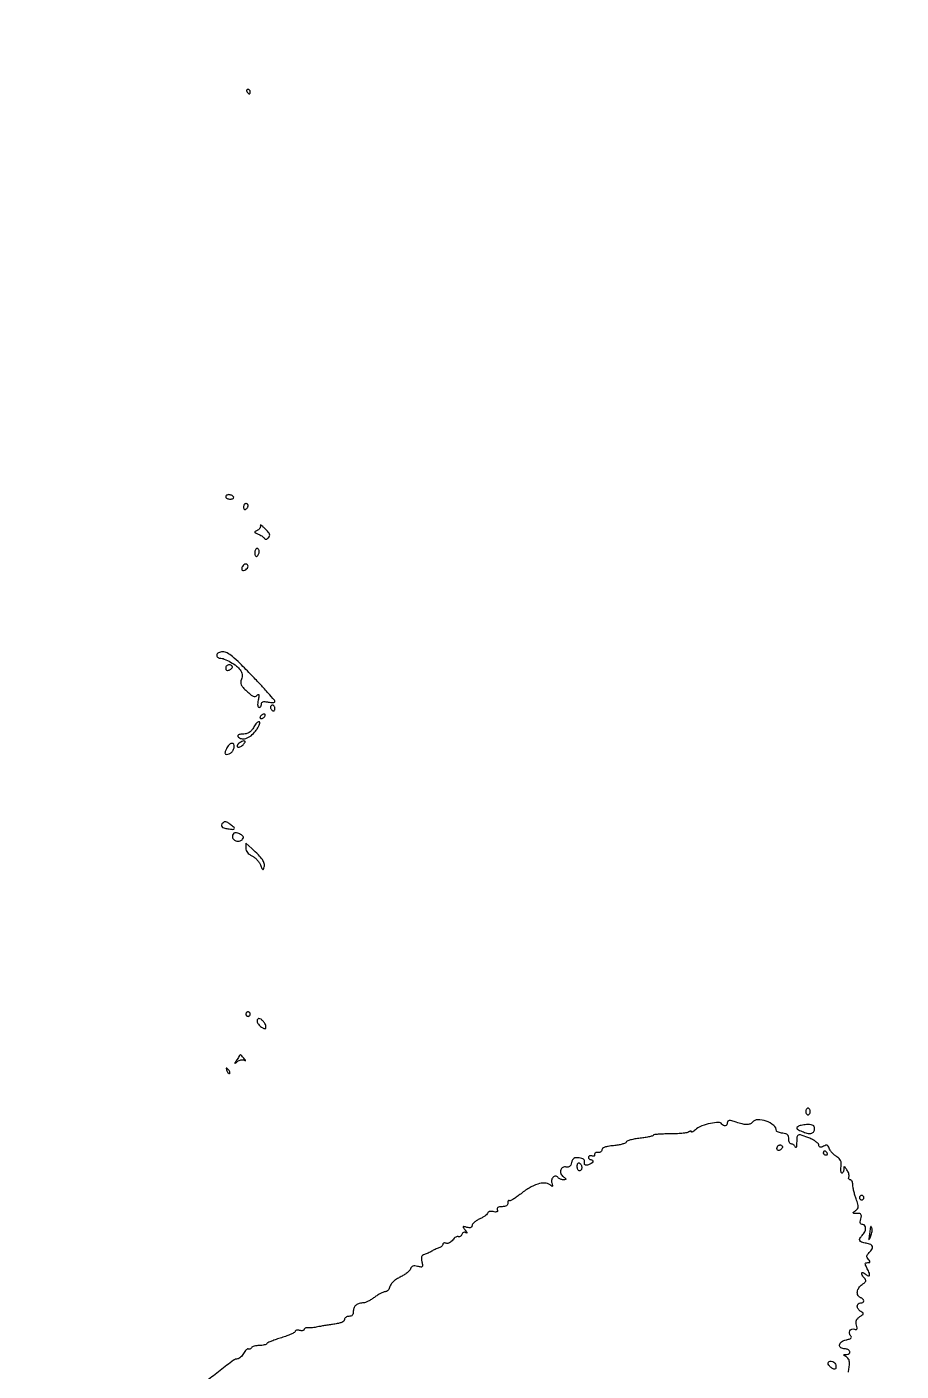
# Model space of a CAD drawing. Extents: x 0 to 4160, y 0 to 3120.
# Drawn here: x 390 to 781, y 1151 to 1751 of the extents above; entities that cross this region are included whole.
import ezdxf

# ---------------------------------------------------------------- set-up
doc = ezdxf.new("R2010")
doc.units = 0

msp = doc.modelspace()

# ---------------------------------------------------------------- linework, layer by layer
for points in [[(4159.499279, 606.274193, 0.000001), (4159.667734, 974.478125, 0.000057)], [(757.647081, 3119.740147, 0.000002), (520.492565, 3119.487217, 0.4139)], [(1964.75, 0.149832, 0.000016), (2717.930904, 0.232101, 0.000028), (3351.473438, 0.357111)], [(757.116351, 1150.157079, -0.001307), (757.223816, 1151.064513, -0.001431), (757.355984, 1152.130508, -0.00127), (757.499522, 1153.239136, 0.045575), (757.549698, 1154.486291, 0.072596), (757.34238, 1155.531473, 0.084787), (756.880595, 1156.357188, 0.091149), (756.180622, 1156.958727, -0.006477), (755.151254, 1157.577258, -0.30024), (755.05295, 1157.789685, -0.357453), (755.212356, 1157.933568, -0.00777), (756.333333, 1157.969591, 0.165145), (757.462388, 1158.373967, 0.3212), (757.712352, 1159.249972, 0.196348), (756.891479, 1160.164676, 0.113154), (755.427262, 1160.501795, -0.142221), (753.707175, 1161.002924, -0.297663), (753.155306, 1162.21863, -0.205581), (754.038846, 1163.634181, -0.098083), (756.043169, 1164.509481, 0.022596), (757.417874, 1164.877227, 0.09277), (758.175034, 1165.282627, 0.232306), (758.385575, 1165.732537, 0.194025), (758.176982, 1166.223018, -0.143494), (757.553845, 1167.3627, -0.173457), (757.708825, 1168.565114, -0.196386), (758.558874, 1169.297648, -0.174193), (759.732435, 1169.272433, 0.064136), (760.489427, 1169.088539, 0.310492), (760.858957, 1169.286543, 0.162199), (760.948531, 1169.859078, 0.019878), (760.685398, 1171.117337, -0.051708), (760.507492, 1172.356626, -0.105846), (760.674388, 1173.319361, -0.105992), (761.220582, 1174.128532, -0.051947), (762.20612, 1174.896651, 0.014831), (763.430111, 1175.712477, 0.190066), (763.725246, 1176.16534, 0.290857), (763.565696, 1176.583918, 0.032592), (762.670397, 1177.164579, -0.108624), (761.507583, 1178.198115, -0.146891), (761.046381, 1179.518293, -0.209327), (761.449156, 1180.562011, -0.200058), (762.5, 1181, 0.116715), (763.553323, 1181.249272, 0.28378), (763.955905, 1181.901472, 0.218481), (763.582584, 1182.715046, 0.086209), (762.5, 1183.361626, -0.183772), (761.362191, 1184.379657, -0.152007), (761.076022, 1185.991514, -0.118964), (761.762786, 1187.800622, -0.094031), (763.25, 1189.282674, 0.026057), (764.367412, 1190.129055, 0.133252), (764.806583, 1190.763475, 0.205293), (764.766937, 1191.378208, 0.074693), (764.25, 1192.104646, -0.046033), (763.245035, 1193.358694, -0.18423), (763.034829, 1194.302238, -0.479326), (763.500628, 1194.576211, -0.082804), (764.524166, 1193.979944, 0.04898), (765.859209, 1193.076666, 0.440898), (766.45305, 1193.282435, 0.200978), (766.462848, 1194.257396, 0.022994), (765.521633, 1196.295663, -0.010922), (764.749329, 1197.867336, -0.124139), (764.621086, 1198.541876, -0.316607), (764.896011, 1198.8872, -0.071414), (765.681748, 1199, 0.038784), (766.44828, 1199.059549, 0.306014), (766.6962, 1199.290043, 0.211881), (766.619966, 1199.68705, 0.02136), (766.023137, 1200.472121, -0.055685), (765.485362, 1201.290317, -0.149224), (765.365977, 1201.969697, -0.129214), (765.642188, 1202.662616, -0.037287), (766.400693, 1203.54355, 0.047972), (767.696011, 1205.114507, 0.23477), (767.84365, 1206.222508, 0.221558), (767.046246, 1207.053469, 0.043161), (765, 1207.65, -0.032716), (762.977962, 1208.193981, -0.198076), (762.178103, 1208.894525, -0.256985), (762.217868, 1209.825637, -0.053015), (763.25, 1211.178571, 0.072319), (764.340251, 1212.727764, 0.103347), (764.77573, 1214.345914, 0.16663), (764.448, 1215.515088, 0.246645), (763.524785, 1216, -0.103114), (762.826493, 1216.145554, -0.203166), (762.443363, 1216.549532, -0.122326), (762.358815, 1217.284052, -0.029274), (762.589356, 1218.5, 0.029593), (762.846702, 1219.862069, 0.181212), (762.685767, 1220.546422, 0.20808), (762.13191, 1220.902202, 0.040193), (760.917278, 1221, -0.00906), (759.544665, 1221.024874, -0.274104), (759.26604, 1221.203977, -0.349528), (759.326984, 1221.492621, -0.012155), (760.291063, 1222.25, 0.068), (761.151408, 1223.096659, 0.154432), (761.461883, 1223.944103, 0.085544), (761.310456, 1225.140154, 0.012143), (760.526086, 1227.5, -0.014815), (759.972254, 1229.196474, -0.01327), (759.497393, 1230.985938, -0.013436), (759.156947, 1232.615314, -0.039922), (759.043893, 1233.75, 0.047148), (758.945533, 1234.611109, 0.066309), (758.687716, 1235.339062, 0.085476), (758.319242, 1235.83052, 0.19152), (757.893011, 1236, -0.132186), (757.511358, 1236.102693, -0.151946), (757.256826, 1236.379493, -0.125613), (757.175427, 1236.798195, -0.077279), (757.281768, 1237.291892, 0.111787), (757.373103, 1237.922848, 0.048531), (757.223941, 1238.762192, 0.044744), (756.883357, 1239.660785, 0.044944), (756.388757, 1240.483021, 0.007682), (755.557166, 1241.584371, 0.192308), (755.236065, 1241.771958, 0.433136), (755.039149, 1241.616355, 0.021147), (755, 1240.69113, -0.046922), (754.939124, 1240.043874, -0.066895), (754.757125, 1239.496769, -0.087029), (754.489001, 1239.127756, -0.194608), (754.173193, 1239, -0.310077), (753.884033, 1239.1984, -0.057989), (753.714769, 1239.855143, -0.0442), (753.66956, 1240.795244, -0.026365), (753.773648, 1241.911126, 0.045417), (753.857648, 1243.438087, 0.100198), (753.586292, 1244.568733, 0.097605), (752.890591, 1245.523166, 0.041597), (751.63945, 1246.500586, -0.036149), (750.61445, 1247.283532, -0.030757), (749.652363, 1248.246909, -0.031918), (748.884705, 1249.237215, -0.072193), (748.471846, 1250.088707, 0.048935), (748.079523, 1251.003541, 0.180139), (747.610682, 1251.407687, 0.170379), (746.973617, 1251.418808, 0.04286), (746.005467, 1251.002926, -0.034718), (745.06423, 1250.580349, -0.156915), (744.470172, 1250.555808, -0.210694), (744.076086, 1250.877971, -0.067894), (743.822616, 1251.607057, 0.160583), (743.407768, 1252.335907, 0.034431), (742.248414, 1253.247004, 0.032662), (740.694996, 1254.161202, 0.026112), (738.916667, 1254.943468, 0.010868), (735.620851, 1256.111048, 0.233847), (734.628546, 1255.970495, 0.225192), (734.11703, 1255.092766, 0.010076), (733.884937, 1251.5, -0.02239), (733.822053, 1250.796351, -0.129752), (733.680823, 1250.454688, -0.465772), (733.504388, 1250.446039, -0.09538), (733.314747, 1250.75, 0.079172), (733.03756, 1251.227849, 0.065282), (732.608716, 1251.632812, 0.066564), (732.099602, 1251.906632, 0.090376), (731.587266, 1252, -0.17852), (731.118105, 1252.173023, -0.096752), (730.730554, 1252.660937, -0.075088), (730.482379, 1253.389147, -0.05351), (730.420599, 1254.25, 0.064693), (730.315728, 1255.363186, 0.146574), (729.903729, 1256.092516, 0.123613), (729.10291, 1256.550535, 0.03977), (727.75, 1256.816422, -0.022948), (726.694073, 1256.987312, -0.034704), (725.79847, 1257.240697, -0.037672), (725.146813, 1257.532023, -0.262971), (724.968197, 1257.816422, 0.212742), (723.723732, 1260.292478, 0.086407), (720.363656, 1262.18722, 0.087193), (716.587764, 1262.824183, 0.221322), (714.134255, 1261.661768, -0.135863), (713.060107, 1260.91422, -0.087443), (711.553732, 1260.665734, -0.060741), (709.559473, 1260.931108, -0.026238), (707, 1261.739954, 0.018256), (705.020912, 1262.400296, 0.092125), (703.866693, 1262.518209, 0.21789), (703.247863, 1262.171249, 0.159001), (703, 1261.411516, -0.134768), (702.751273, 1260.505478, -0.210607), (702.103239, 1260.043031, -0.192036), (701.273625, 1260.189538, -0.116264), (700.558826, 1260.904818, 0.275696), (699.1226, 1261.651066, 0.033502), (695.447419, 1261.186244, 0.037812), (691.659291, 1260.144479, 0.098807), (689.25, 1258.697214, -0.018286), (688.385693, 1257.967233, -0.039517), (687.660938, 1257.486386, -0.074572), (687.176461, 1257.305178, -0.476856), (687, 1257.448131, 0.23032), (686.891204, 1257.671786, 0.185922), (686.632813, 1257.751055, 0.095443), (686.229917, 1257.643749, 0.041309), (685.75, 1257.360508, -0.11657), (684.89262, 1257.014422, -0.012319), (682.737609, 1256.73942, -0.014693), (680.118044, 1256.548109, -0.011292), (677.250372, 1256.488063, 0.008031), (674.470658, 1256.447988, 0.013328), (672.130213, 1256.314124, 0.006933), (670.222328, 1256.127216, 0.381743), (670.000372, 1255.879166, -0.341819), (669.790371, 1255.608211, -0.009568), (668.257995, 1255.243605, -0.015761), (666.343046, 1254.889327, -0.00969), (664.069398, 1254.587361, 0.01624), (661.771024, 1254.251425, 0.023639), (659.774669, 1253.794761, 0.020798), (658.221373, 1253.290788, 0.227223), (657.777121, 1252.831362, -0.22115), (657.351042, 1252.380409, -0.025287), (655.991919, 1251.918069, -0.026724), (654.228964, 1251.51662, -0.018669), (652.207722, 1251.245938, 0.016292), (649.842334, 1250.940602, 0.047976), (648.257357, 1250.524331, 0.081215), (647.31839, 1249.993191, 0.227279), (647, 1249.328934, -0.126812), (646.864988, 1248.805166, -0.12459), (646.493019, 1248.407848, -0.107733), (645.927326, 1248.197629, -0.07703), (645.25, 1248.206163, 0.066038), (644.598161, 1248.228641, 0.112798), (644.083976, 1248.057069, 0.150981), (643.788781, 1247.723465, 0.155814), (643.738004, 1247.285988, -0.122109), (643.716613, 1246.853513, -0.203556), (643.487046, 1246.577654, -0.149589), (643.061493, 1246.501037, -0.06197), (642.488004, 1246.642977, 0.065618), (641.918727, 1246.779491, 0.112989), (641.437101, 1246.721068, 0.152088), (641.120194, 1246.481352, 0.156595), (641, 1246.106989, 0.089132), (641.075946, 1245.684342, 0.095054), (641.29375, 1245.325178, 0.099889), (641.618501, 1245.08489, 0.109914), (642, 1245, -0.180791), (642.800154, 1244.700902, -0.329946), (642.943412, 1244.054083, -0.150215), (642.237368, 1243.245232, -0.074935), (640.976235, 1242.704036, -0.03904), (640.018419, 1242.531981, -0.170219), (639.466833, 1242.665508, -0.223826), (639.208142, 1243.082107, -0.069736), (639.226235, 1243.837405, 0.116325), (639.174144, 1244.597637, 0.148687), (638.78248, 1245.176026, 0.103321), (638.001905, 1245.576902, 0.038452), (636.784878, 1245.813057, 0.041112), (635.377576, 1245.858976, 0.130921), (634.48931, 1245.574518, 0.139945), (633.894627, 1244.899799, 0.049651), (633.455197, 1243.677513, -0.044595), (633.072943, 1242.579587, -0.114394), (632.565712, 1241.915068, -0.145954), (631.902879, 1241.633908, -0.092032), (631.058225, 1241.695025, 0.181155), (629.544697, 1241.539122, 0.205329), (628.60482, 1240.433848, 0.170748), (628.667548, 1238.808031, 0.137066), (629.732629, 1237.404748, -0.006985), (630.808312, 1236.564549, -0.212658), (630.960823, 1236.26774, -0.406317), (630.79918, 1236.082058, -0.015954), (629.809017, 1236.031803, -0.051891), (629.118351, 1236.090571, -0.049127), (628.441142, 1236.290263, -0.052877), (627.87596, 1236.592144, -0.105637), (627.526992, 1236.956326, 0.21424), (626.534291, 1237.628384, 0.214452), (625.373056, 1237.332513, 0.159787), (624.582876, 1236.131468, 0.144073), (624.614444, 1234.639417, -0.010318), (624.958864, 1233.471174, -0.240244), (624.890334, 1233.142389, -0.397584), (624.631771, 1233.106766, -0.0182), (623.860207, 1233.701055, 0.172453), (621.552366, 1234.546564, 0.079505), (618.346095, 1234.065111, 0.059265), (614.521711, 1232.329117, 0.034135), (610.378401, 1229.416284, -0.015646), (608.753215, 1228.181571, -0.024938), (607.282929, 1227.242176, -0.022082), (606.079487, 1226.624005, -0.31366), (605.628401, 1226.704932, 0.223985), (605.392256, 1226.789717, 0.236924), (605.184593, 1226.659157, 0.10036), (605.043181, 1226.264687, 0.036057), (605, 1225.666667, -0.114998), (604.829656, 1224.935826, -0.136843), (604.358952, 1224.409827, -0.100244), (603.553683, 1224.098417, -0.042321), (602.393011, 1224, 0.032507), (601.248655, 1223.925522, 0.110744), (600.551474, 1223.670581, 0.200319), (600.255473, 1223.241822, 0.144808), (600.301716, 1222.656124, -0.114058), (600.383064, 1222.075815, -0.267709), (600.140691, 1221.729778, -0.130827), (599.523762, 1221.619771, -0.026298), (598.408705, 1221.772701, 0.038582), (597.485861, 1221.876267, 0.064096), (596.707557, 1221.803372, 0.093246), (596.184643, 1221.577739, 0.249355), (596, 1221.230519, -0.202417), (595.794257, 1220.743126, -0.030364), (594.971875, 1220.03453, -0.030057), (593.840449, 1219.276311, -0.021815), (592.5, 1218.567024, 0.029515), (591.160105, 1217.831416, 0.037736), (590.028125, 1216.9947, 0.041453), (589.228744, 1216.18011, 0.175034), (589, 1215.546702, -0.136021), (588.847273, 1214.995681, -0.175896), (588.442856, 1214.667438, -0.109577), (587.751157, 1214.587338, -0.037319), (586.75, 1214.767034, 0.009086), (585.359807, 1215.098452, 0.325444), (585.073528, 1214.972864, 0.301732), (585.092298, 1214.649435, 0.008299), (586, 1213.481456, -0.014668), (586.550133, 1212.754657, -0.101124), (586.730489, 1212.347539, -0.540381), (586.613679, 1212.228368, -0.086618), (586.242937, 1212.371424, 0.103394), (585.692825, 1212.562934, 0.135115), (585.167644, 1212.489112, 0.122768), (584.718476, 1212.14583, 0.077029), (584.388152, 1211.569126, -0.067243), (584.08687, 1211.018538, -0.097849), (583.679566, 1210.646076, -0.123119), (583.233613, 1210.507803, -0.153497), (582.815298, 1210.614152, 0.199145), (582.335139, 1210.691851, 0.077863), (581.701423, 1210.432743, 0.060896), (581.018464, 1209.897, 0.043267), (580.392717, 1209.150295, -0.05434), (579.719095, 1208.381613, -0.06703), (578.938058, 1207.83715, -0.078374), (578.154879, 1207.578924, -0.132891), (577.472634, 1207.648875, 0.058534), (576.908873, 1207.792511, 0.103786), (576.432586, 1207.757061, 0.149117), (576.11996, 1207.553497, 0.176181), (576, 1207.22362, -0.147058), (575.873109, 1206.801521, -0.063335), (575.485937, 1206.351573, -0.054981), (574.919464, 1205.943821, -0.047562), (574.25, 1205.645664, 0.018589), (573.471041, 1205.351468, 0.011336), (572.573438, 1204.949588, 0.011356), (571.700727, 1204.510289, 0.019698), (571, 1204.101184, -0.021672), (570.297517, 1203.69476, -0.012458), (569.419347, 1203.263767, -0.012431), (568.513855, 1202.874004, -0.020244), (567.725437, 1202.59411, 0.081604), (566.904498, 1202.1838, 0.154591), (566.468608, 1201.595535, 0.112212), (566.374281, 1200.7211, 0.032479), (566.620171, 1199.377225, -0.017775), (566.962124, 1197.775699, -0.237194), (566.794459, 1197.215818, -0.250406), (566.252934, 1197.03436, -0.01963), (564.71275, 1197.357247, 0.03552), (563.435011, 1197.583024, 0.110854), (562.572785, 1197.481751, 0.147836), (561.980801, 1197.048971, 0.082975), (561.565467, 1196.251981, -0.114438), (561.081567, 1195.44967, -0.031345), (559.981119, 1194.449852, -0.029962), (558.554436, 1193.442179, -0.027278), (556.973159, 1192.577303, 0.03176), (555.268533, 1191.62503, 0.043098), (553.875421, 1190.545851, 0.049932), (552.876241, 1189.419817, 0.09531), (552.3673, 1188.327303, -0.058923), (552.028658, 1187.437396, -0.065128), (551.500278, 1186.683645, -0.074139), (550.871121, 1186.173496, -0.134124), (550.235983, 1186, 0.096923), (549.430557, 1185.842391, 0.022898), (548.180457, 1185.265625, 0.022727), (546.779486, 1184.456947, 0.020666), (545.411113, 1183.5, -0.019871), (544.047321, 1182.543025, -0.02219), (542.66006, 1181.734375, -0.022197), (541.427906, 1181.155807, -0.098974), (540.648509, 1181, 0.057884), (538.657323, 1180.768707, 0.107567), (537.196981, 1180.071208, 0.127471), (536.313981, 1178.927161, 0.101281), (536, 1177.393011, -0.049285), (535.889762, 1176.277354, -0.12545), (535.541058, 1175.549126, -0.144971), (534.924261, 1175.139099, -0.074827), (534, 1175, 0.070236), (533.235638, 1174.892096, 0.085991), (532.5875, 1174.577374, 0.100164), (532.154168, 1174.109915, 0.13783), (532, 1173.561273, -0.21342), (531.700791, 1172.892216, -0.080546), (530.817601, 1172.327377, -0.050478), (529.354875, 1171.863056, -0.019394), (527.25, 1171.506677, 0.005041), (525.248106, 1171.226569, 0.004411), (523.160938, 1170.89419, 0.004438), (521.280547, 1170.560521, 0.013175), (520, 1170.286454, -0.020729), (518.914663, 1170.071256, -0.016131), (517.720312, 1169.924785, -0.016409), (516.596643, 1169.860718, -0.037571), (515.75, 1169.903908, 0.053076), (515.080292, 1169.91732, 0.079573), (514.514063, 1169.775846, 0.106906), (514.13671, 1169.508352, 0.187434), (514, 1169.156478, -0.229754), (513.841268, 1168.829273, -0.112455), (513.4125, 1168.625588, -0.075009), (512.766173, 1168.580413, -0.043984), (512, 1168.710251, 0.043456), (511.2338, 1168.840923, 0.074227), (510.5875, 1168.798126, 0.111494), (510.158556, 1168.598083, 0.232127), (510, 1168.274958, -0.274819), (509.726103, 1167.814273, -0.016464), (508.223466, 1167.060265, -0.020948), (506.269945, 1166.256658, -0.013594), (503.952226, 1165.485535, 0.009465), (501.598231, 1164.72387, 0.013301), (499.530808, 1163.949315, 0.009532), (497.855523, 1163.232857, 0.14961), (497.393209, 1162.827208, -0.160735), (497.012169, 1162.507253, -0.035168), (496.185566, 1162.242992, -0.033206), (495.140822, 1162.060716, -0.026592), (494, 1162, 0.032534), (492.850739, 1161.925141, 0.037954), (491.780103, 1161.701458, 0.041397), (490.925539, 1161.375321, 0.143445), (490.489919, 1160.983688, -0.075188), (490.19121, 1160.631677, -0.088864), (489.817132, 1160.407559, -0.1007), (489.427535, 1160.343971, -0.129374), (489.081616, 1160.449559, 0.268554), (488.688991, 1160.460888, 0.065361), (488.142948, 1160.06575, 0.049564), (487.544018, 1159.375665, 0.031099), (486.981734, 1158.465871, -0.039786), (486.375732, 1157.52235, -0.044501), (485.647962, 1156.724349, -0.049504), (484.912208, 1156.172508, -0.136997), (484.294419, 1156, 0.161587), (482.482008, 1155.398571, 0.005728), (476.556184, 1150.87251, 0.004643), (470.633268, 1146.150995, 0.225852)]]:
    msp.add_lwpolyline(points, format="xyb")
for points in [[(488.5, 1722, 0.029505), (488.768994, 1721.617226, 0.035638), (489.066025, 1721.29375, 0.038439), (489.34829, 1721.065539, 0.151918), (489.559017, 1721, 0.210953), (489.727648, 1721.07446, 0.081139), (489.870461, 1721.29375, 0.061769), (489.967655, 1721.617151, 0.042167), (490, 1722, 0.105053), (489.918938, 1722.381556, 0.099167), (489.688914, 1722.70625, 0.09642), (489.345238, 1722.923877, 0.093332), (488.940983, 1723, 0.108972), (488.586039, 1722.921712, 0.182303), (488.3746, 1722.70625, 0.161196), (488.343488, 1722.3821, 0.082592)], [(479, 1541, 0.195654), (479.155423, 1540.618015, 0.086673), (479.604836, 1540.29375, 0.066561), (480.270941, 1540.073608, 0.0466), (481.059017, 1540, 0.047867), (481.804599, 1540.071541, 0.104212), (482.33165, 1540.29375, 0.181468), (482.558599, 1540.621877, 0.202618), (482.5, 1541, 0.08825), (482.157656, 1541.382836, 0.053305), (481.640225, 1541.70625, 0.051278), (481.038022, 1541.925833, 0.061875), (480.440983, 1542, 0.067639), (479.890182, 1541.925146, 0.08433), (479.423289, 1541.70625, 0.09965), (479.111069, 1541.38134, 0.142666)], [(487, 1536.440983, 0.066118), (487.073267, 1535.889346, 0.138808), (487.29375, 1535.521475, 0.191142), (487.620352, 1535.392057, 0.139169), (488, 1535.5, 0.06081), (488.382515, 1535.806203, 0.051032), (488.70625, 1536.2129, 0.053229), (488.926698, 1536.653442, 0.089642), (489, 1537.059017, 0.105429), (488.923444, 1537.418051, 0.099231), (488.70625, 1537.723586, 0.096318), (488.381732, 1537.928382, 0.092995), (488, 1538, 0.153634), (487.618621, 1537.879982, 0.097988), (487.29375, 1537.542039, 0.080552), (487.074545, 1537.037096, 0.062283)], [(494.385472, 1528.31146, -0.147369), (494.499552, 1527.781641, -0.098192), (494.32895, 1527.180005, -0.082086), (493.899043, 1526.597589, -0.064988), (493.271032, 1526.12871, 0.01411), (492.210921, 1525.493606, 0.291287), (492.060955, 1525.171673, 0.264651), (492.284581, 1524.876521, 0.012175), (493.5, 1524.390191, -0.030902), (494.31763, 1524.026964, -0.027259), (495.120581, 1523.551803, -0.028241), (495.797517, 1523.042177, -0.070591), (496.208359, 1522.581301, 0.100619), (496.602742, 1522.188713, 0.171493), (497.049074, 1522.078128, 0.12734), (497.56508, 1522.266559, 0.04552), (498.171996, 1522.771996, 0.119949), (498.638088, 1523.537974, 0.173664), (498.609829, 1524.322245, 0.088934), (498.005352, 1525.292176, 0.017722), (496.578076, 1526.763636, 0.009301), (495.522939, 1527.739916, 0.028333), (494.758705, 1528.34706, 0.153305), (494.462998, 1528.44193, 0.573133)], [(492, 1515.940983, 0.047867), (492.071541, 1515.195401, 0.104212), (492.29375, 1514.66835, 0.181468), (492.621877, 1514.441401, 0.202618), (493, 1514.5, 0.08825), (493.382836, 1514.842344, 0.053305), (493.70625, 1515.359775, 0.051278), (493.925833, 1515.961978, 0.061875), (494, 1516.559017, 0.067639), (493.925146, 1517.109818, 0.08433), (493.70625, 1517.576711, 0.09965), (493.38134, 1517.888931, 0.142666), (493, 1518, 0.195654), (492.618015, 1517.844577, 0.086673), (492.29375, 1517.395164, 0.066561), (492.073608, 1516.729059, 0.0466)], [(486.458881, 1509.933469, 0.055289), (486.246476, 1509.485906, 0.063671), (486.150101, 1509.023485, 0.073797), (486.178227, 1508.616664, 0.143229), (486.333333, 1508.333333, 0.245171), (487.010153, 1508.120596, 0.09984), (487.935284, 1508.48511, 0.089687), (488.724195, 1509.224864, 0.161033), (489, 1510.059017, 0.206886), (488.714394, 1510.719722, 0.203785), (488.034956, 1510.969816, 0.139607), (487.163143, 1510.674324, 0.103622)], [(475, 1470.375, 0.096908), (475.102678, 1469.850204, 0.097419), (475.395494, 1469.403906, 0.09843), (475.83258, 1469.105076, 0.10121), (476.346362, 1469, -0.099272), (478.371521, 1468.593914, -0.030953), (481.165965, 1467.217485, -0.031532), (483.814904, 1465.472106, -0.078696), (485.420819, 1463.809584, -0.051328), (486.003542, 1462.764009, -0.067483), (486.295775, 1461.712677, -0.068831), (486.294608, 1460.637995, -0.056257), (486.00892, 1459.523463, 0.080215), (485.74524, 1458.24395, 0.118239), (485.963462, 1457.122813, 0.077326), (486.767005, 1455.901599, 0.019576), (488.435066, 1454.200049, 0.016375), (490.150366, 1452.685132, 0.07368), (491.292439, 1451.994934, 0.14623), (492.172138, 1451.90124, 0.145633), (492.960623, 1452.30527, -0.069463), (493.541131, 1452.723266, -0.479283), (493.820022, 1452.602541, -0.110461), (493.85174, 1451.947334, -0.009004), (493.525898, 1450.25, 0.022642), (493.297426, 1448.855513, 0.05956), (493.299306, 1447.844094, 0.107619), (493.514072, 1447.227666, 0.260977), (493.920545, 1447, 0.135557), (494.332185, 1447.113691, 0.100355), (494.68291, 1447.433281, 0.086768), (494.918965, 1447.911325, 0.071513), (495, 1448.475, -0.135864), (495.180922, 1449.128527, -0.188913), (495.65678, 1449.495727, -0.097725), (496.534153, 1449.573988, -0.022886), (498, 1449.35, 0.026569), (499.149439, 1449.183011, 0.045743), (500.115934, 1449.183281, 0.062552), (500.784991, 1449.330539, 0.320374), (500.990414, 1449.625, 0.178691), (500.769111, 1450.204829, 0.002025), (497.975522, 1453.375199, 0.00592), (494.666231, 1457.012636, 0.003788), (490.740414, 1461.162911, 0.005339), (485.313454, 1466.694315, 0.024676), (481.988404, 1469.699484, 0.04361), (479.623012, 1471.312193, 0.132014), (477.75, 1471.787911, 0.041612), (476.631994, 1471.679168, 0.073753), (475.756893, 1471.381988, 0.102413), (475.199746, 1470.932614, 0.173704)], [(479, 1464.531385, 0.094119), (479.106211, 1463.972145, 0.166113), (479.407358, 1463.617923, 0.151899), (479.885039, 1463.503306, 0.075244), (480.5, 1463.638374, 0.048303), (481.073796, 1463.924763, 0.053891), (481.559375, 1464.307216, 0.061199), (481.891374, 1464.723081, 0.13875), (482, 1465.106989, 0.164455), (481.884842, 1465.447641, 0.095748), (481.559375, 1465.737678, 0.076852), (481.073715, 1465.933678, 0.057609), (480.5, 1466, 0.096899), (479.927495, 1465.887999, 0.097416), (479.440625, 1465.568594, 0.098432), (479.114629, 1465.091819, 0.10122)], [(499, 1447.059017, 0.089642), (499.073302, 1446.653442, 0.053229), (499.29375, 1446.2129, 0.051032), (499.617485, 1445.806203, 0.06081), (500, 1445.5, 0.139169), (500.379648, 1445.392057, 0.191142), (500.70625, 1445.521475, 0.138808), (500.926733, 1445.889346, 0.066118), (501, 1446.440983, 0.062283), (500.925455, 1447.037096, 0.080552), (500.70625, 1447.542039, 0.097988), (500.381379, 1447.879982, 0.153634), (500, 1448, 0.092995), (499.618268, 1447.928382, 0.096318), (499.29375, 1447.723586, 0.099231), (499.076556, 1447.418051, 0.105429)], [(494.5, 1443, 0.076764), (494.338175, 1442.617617, 0.154201), (494.357263, 1442.29375, 0.186277), (494.550471, 1442.079239, 0.117858), (494.881966, 1442, 0.085235), (495.310186, 1442.073533, 0.053414), (495.769763, 1442.29375, 0.051777), (496.189439, 1442.617474, 0.064269), (496.5, 1443, 0.076764), (496.661825, 1443.382383, 0.154201), (496.642737, 1443.70625, 0.186277), (496.449529, 1443.920761, 0.117858), (496.118034, 1444, 0.085235), (495.689814, 1443.926467, 0.053414), (495.230237, 1443.70625, 0.051777), (494.810561, 1443.382526, 0.064269)], [(491.900469, 1438.778008, -0.038429), (490.74502, 1436.941639, -0.08764), (489.559355, 1435.82029, -0.094416), (488.120421, 1435.221361, -0.04992), (486.190983, 1435.015313, 0.041654), (485.342709, 1434.938854, 0.092155), (484.736132, 1434.712651, 0.170792), (484.46171, 1434.381332, 0.230717), (484.5, 1434, 0.208108), (485.908362, 1433.02223, 0.124747), (487.976326, 1433.129255, 0.090378), (490.309952, 1434.344716, 0.064776), (492.385305, 1436.438515, 0.024413), (493.321698, 1437.799083, 0.040318), (493.95739, 1439.040129, 0.04988), (494.251535, 1440.014763, 0.312257), (494.054167, 1440.466523, 0.221795), (493.599334, 1440.520006, 0.086575), (493.028067, 1440.213688, 0.063711), (492.429714, 1439.607184, 0.041671)], [(479.344085, 1428.492198, 0.016905), (478.820313, 1427.255001, 0.091925), (478.68817, 1426.542322, 0.238235), (478.878836, 1426.16487, 0.163571), (479.344085, 1426.015313, 0.090798), (480.56936, 1426.256484, 0.094729), (481.609274, 1426.914764, 0.090003), (482.371612, 1427.942865, 0.073171), (482.793837, 1429.25, 0.163312), (482.591355, 1430.525682, 0.338578), (481.729296, 1430.928044, 0.15965), (480.434343, 1430.164322, 0.07188)], [(485.02896, 1431.03906, 0.058289), (484.521099, 1430.628067, 0.091488), (484.208838, 1430.163226, 0.124167), (484.136611, 1429.721242, 0.176889), (484.30277, 1429.363897, 0.211086), (484.713459, 1429.20492, 0.081089), (485.325397, 1429.334424, 0.061728), (486.036266, 1429.716956, 0.042131), (486.738095, 1430.309524, 0.051692), (487.631732, 1431.409856, 0.466566), (487.474261, 1431.929437, 0.214706), (486.615839, 1431.912647, 0.030352)], [(477.666667, 1395.333333, 0.107364), (477.092715, 1394.440816, 0.281958), (477.232168, 1393.723705, 0.142571), (478.141163, 1393.171576, 0.02923), (480, 1392.786692, 0.013567), (482.24417, 1392.519286, 0.271588), (482.844321, 1392.801031, 0.378372), (482.776438, 1393.354911, 0.019026), (481.25, 1394.607954, 0.019501), (479.912895, 1395.543093, 0.093162), (479.053503, 1395.891859, 0.157204), (478.362276, 1395.814029, 0.090601)], [(482, 1389.468615, 0.1688), (482.437901, 1388.208478, 0.139542), (483.59726, 1387.37271, 0.133695), (485.063725, 1387.252926, 0.151413), (486.308858, 1387.908858, 0.054276), (486.808503, 1388.530591, 0.181249), (486.915755, 1389.034028, 0.169745), (486.667251, 1389.505602, 0.04647), (485.991641, 1390.026328, 0.053573), (484.442793, 1390.787408, 0.122738), (483.158412, 1390.923329, 0.197027), (482.329353, 1390.439914, 0.16493)], [(488, 1384.152875, 0.086832), (488.176659, 1383.143299, 0.078748), (488.688064, 1382.215207, 0.070302), (489.521684, 1381.407487, 0.050473), (490.643199, 1380.7528, -0.059997), (491.743942, 1380.081896, -0.036845), (492.865958, 1379.055574, -0.036525), (493.840826, 1377.857996, -0.053099), (494.498311, 1376.666186, 0.008092), (495.216931, 1375.031643, 0.159036), (495.58497, 1374.633259, 0.451062), (495.892415, 1374.741299, 0.032415), (496.213361, 1375.707891, 0.134301), (496.195764, 1377.275217, 0.078361), (495.399047, 1378.991387, 0.04767), (493.683573, 1381.085623, 0.01438), (490.699684, 1383.924314), (488, 1386.348628)], [(488, 1310, 0.099038), (488.076342, 1309.618362, 0.097945), (488.29375, 1309.29375, 0.097945), (488.618362, 1309.076342, 0.099038), (489, 1309, 0.099038), (489.381638, 1309.076342, 0.097945), (489.70625, 1309.29375, 0.097945), (489.923658, 1309.618362, 0.099038), (490, 1310, 0.099038), (489.923658, 1310.381638, 0.097945), (489.70625, 1310.70625, 0.097945), (489.381638, 1310.923658, 0.099038), (489, 1311, 0.099038), (488.618362, 1310.923658, 0.097945), (488.29375, 1310.70625, 0.097945), (488.076342, 1310.381638, 0.099038)], [(493, 1306.740547, 0.121331), (493.140779, 1306.168942, 0.047568), (493.5875, 1305.484158, 0.043473), (494.234793, 1304.803095, 0.041443), (495, 1304.232073, 0.016137), (496.06403, 1303.614379, 0.131607), (496.606516, 1303.486219, 0.309828), (496.898584, 1303.699445, 0.085025), (497, 1304.291526, 0.120668), (496.720417, 1305.433134, 0.057959), (495.868516, 1306.688726, 0.058642), (494.784149, 1307.68227, 0.157423), (493.8, 1308, 0.155028), (493.49489, 1307.903069, 0.09773), (493.235, 1307.630036, 0.080073), (493.059606, 1307.222136, 0.06165)], [(484.079891, 1289.75, 0.002394), (483.201194, 1288.323848, 0.197285), (483.161346, 1288.073499, 0.549539), (483.296165, 1288.026703, 0.00493), (484.29554, 1288.83609, -0.061686), (485.015931, 1289.295189, -0.063773), (485.818593, 1289.558335, -0.070023), (486.586925, 1289.59648, -0.113283), (487.206195, 1289.394131, 0.023212), (487.789207, 1289.079401, 0.580965), (487.90994, 1289.162713, 0.142871), (487.793574, 1289.463036, 0.007007), (487.127555, 1290.308042, 0.007625), (485.981334, 1291.677877, 0.265992), (485.600736, 1291.812015, 0.206423), (485.235919, 1291.568686, 0.004614)], [(479.564293, 1284.706872, 0.036269), (479.866277, 1284.059266, 0.070189), (480.210949, 1283.604915, 0.120343), (480.538684, 1283.40751, 0.278911), (480.806872, 1283.473539, 0.20742), (480.927901, 1283.779789, 0.082976), (480.837219, 1284.231185, 0.063152), (480.558688, 1284.753423, 0.043285), (480.124088, 1285.266667, 0.011214), (479.463552, 1285.893514, 0.400052), (479.270328, 1285.888819, 0.286372), (479.21821, 1285.663782, 0.008399)], [(738, 1266.5, 0.064853), (738.074694, 1265.926543, 0.082425), (738.29375, 1265.440625, 0.098894), (738.618646, 1265.115568, 0.148195), (739, 1265, 0.148195), (739.381354, 1265.115568, 0.098894), (739.70625, 1265.440625, 0.082425), (739.925306, 1265.926543, 0.064853), (740, 1266.5, 0.064853), (739.925306, 1267.073457, 0.082425), (739.70625, 1267.559375, 0.098894), (739.381354, 1267.884432, 0.148195), (739, 1268, 0.148195), (738.618646, 1267.884432, 0.098894), (738.29375, 1267.559375, 0.082425), (738.074694, 1267.073457, 0.064853)], [(734.818305, 1259.887706, 0.066127), (734.08685, 1259.289357, 0.383271), (734.077195, 1258.831694, 0.109387), (734.730717, 1258.343108, 0.00654), (737, 1257.354139, 0.049389), (739.09498, 1256.707901, 0.126519), (740.668011, 1256.788494, 0.187573), (741.634613, 1257.560171, 0.132322), (742, 1258.916667, 0.109345), (741.821438, 1259.723412, 0.15147), (741.327049, 1260.268895, 0.101236), (740.43808, 1260.575431, 0.032579), (739.039345, 1260.666667, 0.023362), (737.8134, 1260.609354, 0.022268), (736.578144, 1260.437847, 0.022854), (735.502153, 1260.187966, 0.070036)], [(727.103799, 1249.703799, -0.113251), (726.214666, 1249.146534, -0.251496), (725.448742, 1249.268926, -0.258096), (725.141241, 1249.967994, -0.116221), (725.468963, 1250.949781, -0.09291), (725.801911, 1251.315254, -0.096292), (726.240657, 1251.529717, -0.099247), (726.716563, 1251.560607, -0.105525), (727.156231, 1251.403444, -0.094625), (727.531428, 1251.059296, -0.169261), (727.655459, 1250.664644, -0.136091), (727.515485, 1250.214314, -0.053431)], [(747.5, 1248, -0.082592), (747.656512, 1247.6179, -0.161196), (747.6254, 1247.29375, -0.182303), (747.413961, 1247.078288, -0.108972), (747.059017, 1247, -0.093332), (746.654762, 1247.076123, -0.09642), (746.311086, 1247.29375, -0.099167), (746.081062, 1247.618444, -0.105053), (746, 1248, -0.042167), (746.032345, 1248.382849, -0.061769), (746.129539, 1248.70625, -0.081139), (746.272352, 1248.92554, -0.210953), (746.440983, 1249, -0.151918), (746.65171, 1248.934461, -0.038439), (746.933975, 1248.70625, -0.035638), (747.231006, 1248.382774, -0.029505)], [(638, 1241.440983, -0.067639), (637.925146, 1240.890182, -0.08433), (637.70625, 1240.423289, -0.09965), (637.38134, 1240.111069, -0.142666), (637, 1240, -0.195654), (636.618015, 1240.155423, -0.086673), (636.29375, 1240.604836, -0.066561), (636.073608, 1241.270941, -0.0466), (636, 1242.059017, -0.047867), (636.071541, 1242.804599, -0.104212), (636.29375, 1243.33165, -0.181468), (636.621877, 1243.558599, -0.202618), (637, 1243.5, -0.08825), (637.382836, 1243.157656, -0.053305), (637.70625, 1242.640225, -0.051278), (637.925833, 1242.038022, -0.061875)], [(762, 1228, 0.099038), (762.076342, 1227.618362, 0.097945), (762.29375, 1227.29375, 0.097945), (762.618362, 1227.076342, 0.099038), (763, 1227, 0.099038), (763.381638, 1227.076342, 0.097945), (763.70625, 1227.29375, 0.097945), (763.923658, 1227.618362, 0.099038), (764, 1228, 0.099038), (763.923658, 1228.381638, 0.097945), (763.70625, 1228.70625, 0.097945), (763.381638, 1228.923658, 0.099038), (763, 1229, 0.099038), (762.618362, 1228.923658, 0.097945), (762.29375, 1228.70625, 0.097945), (762.076342, 1228.381638, 0.099038)], [(766.996717, 1215, 0.036154), (766.91568, 1214.668224, 0.002808), (766.768471, 1213.765625, 0.003825), (766.606982, 1212.685477, 0.002912), (766.446043, 1211.5, 0.001302), (766.189199, 1209.480563, 0.236857), (766.258299, 1209.285987, 0.525158), (766.385357, 1209.312104, 0.002036), (767.056834, 1210.914318, 0.028817), (767.406533, 1211.918305, 0.030383), (767.631213, 1212.938349, 0.031891), (767.714187, 1213.834807, 0.105681), (767.607508, 1214.414318, 0.027208), (767.423443, 1214.798267, 0.076385), (767.242623, 1215.034206, 0.219717), (767.099879, 1215.083395, 0.297937)], [(751.32411, 1153.597766, -0.046917), (751.4863, 1153.017697, -0.051165), (751.53109, 1152.434393, -0.057431), (751.46028, 1151.933164, -0.133362), (751.273108, 1151.606442, -0.302411), (750.540828, 1151.459476, -0.06662), (749.372096, 1152.132241, -0.062149), (748.334241, 1153.157913, -0.168355), (748, 1154.122445, -0.284485), (748.426323, 1154.811093, -0.155919), (749.442917, 1154.967647, -0.112805), (750.618405, 1154.496494, -0.150757)]]:
    msp.add_lwpolyline(points, format="xyb", close=True)

doc.saveas('drawing.dxf')
